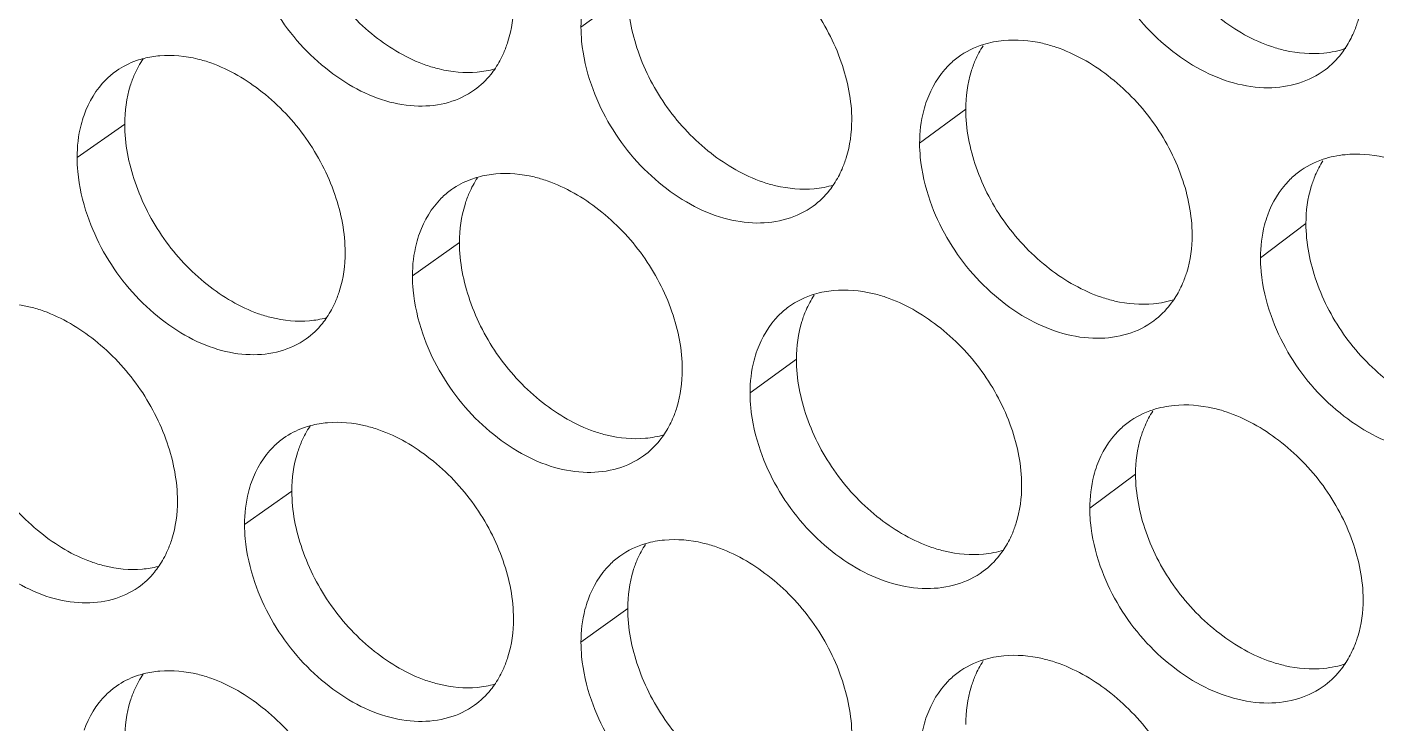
# Model space of a CAD drawing. Header units: millimetres. Extents: x 1177 to 4147, y 93 to 2194.
# Drawn here: x 2652.35 to 2669.62, y 949.76 to 958.67 of the extents above; entities that cross this region are included whole.
import ezdxf

# ---------------------------------------------------------------- set-up
doc = ezdxf.new("R2010")
doc.units = ezdxf.units.MM
doc.header["$LTSCALE"] = 0.1
doc.layers.get('0').update_dxf_attribs({"lineweight": 13})
doc.layers.add('标注', color=251, linetype='Continuous', lineweight=9)

# ---------------------------------------------------------------- blocks, each defined once
blk = doc.blocks.new('02')
at = {"layer": '标注'}
for p, q in [((4569.187, 961.412), (4568.333, 960.795)), ((4575.368, 959.292), (4574.525, 958.671)), ((4559.99, 959.021), (4559.119, 958.41)), ((4559.99, 959.021), (4559.119, 958.41)), ((4581.589, 957.201), (4580.758, 956.577)), ((4566.111, 956.858), (4565.251, 956.243)), ((4566.111, 956.858), (4565.251, 956.243)), ((4572.272, 954.723), (4571.424, 954.105)), ((4572.272, 954.723), (4571.424, 954.105)), ((4578.474, 952.618), (4577.637, 951.996)), ((4578.474, 952.618), (4577.637, 951.996)), ((4563.046, 952.311), (4562.18, 951.698)), ((4569.187, 950.162), (4568.333, 949.545))]:
    blk.add_line(p, q, dxfattribs=at)
for points, knots in [([(4578.474, 963.868), (4578.474, 963.509), (4578.624, 962.765), (4579.159, 961.752), (4579.958, 960.929), (4580.622, 960.55), (4580.965, 960.436)], [0, 0, 0, 0, 0.240273, 0.498452, 0.757602, 1, 1, 1, 1]), ([(4563.046, 963.561), (4563.046, 963.201), (4563.194, 962.456), (4563.719, 961.438), (4564.504, 960.606), (4565.158, 960.218), (4565.497, 960.099)], [0, 0, 0, 0, 0.241011, 0.499941, 0.759002, 1, 1, 1, 1]), ([(4573.284, 959.094), (4573.284, 959.453), (4573.133, 960.198), (4572.601, 961.212), (4571.806, 962.039), (4571.146, 962.423), (4570.805, 962.54)], [0, 0, 0, 0, 0.24041, 0.498878, 0.758134, 1, 1, 1, 1]), ([(4577.829, 962.187), (4577.99, 961.727), (4578.368, 961.074), (4579.064, 960.395), (4579.812, 959.884), (4580.663, 959.626), (4581.458, 959.737), (4581.797, 959.905), (4581.94, 960.013)], [0, 0, 0, 0, 0.276999, 0.416207, 0.550378, 0.790192, 0.897861, 1, 1, 1, 1]), ([(4562.369, 961.888), (4562.526, 961.43), (4562.893, 960.779), (4563.57, 960.093), (4564.139, 959.689), (4564.74, 959.424), (4565.343, 959.323), (4565.908, 959.386), (4566.244, 959.542), (4566.386, 959.645)], [0, 0, 0, 0, 0.278313, 0.417788, 0.551922, 0.677197, 0.792453, 0.899064, 1, 1, 1, 1]), ([(4568.462, 961.574), (4568.441, 961.514), (4568.363, 961.262), (4568.333, 960.996), (4568.333, 960.795)], [0, 0, 0, 0, 0.240311, 1, 1, 1, 1]), ([(4582.462, 960.695), (4582.491, 960.762), (4582.594, 961.045), (4582.635, 961.35), (4582.635, 961.579)], [0, 0, 0, 0, 0.23972, 1, 1, 1, 1]), ([(4569.187, 961.412), (4569.187, 961.053), (4569.336, 960.307), (4569.865, 959.292), (4570.656, 958.464), (4571.314, 958.079), (4571.654, 957.962)], [0, 0, 0, 0, 0.240713, 0.499341, 0.758439, 1, 1, 1, 1]), ([(4566.92, 960.322), (4566.949, 960.389), (4567.057, 960.678), (4567.099, 960.989), (4567.099, 961.224)], [0, 0, 0, 0, 0.238828, 1, 1, 1, 1]), ([(4568.333, 960.795), (4568.333, 960.709), (4568.35, 960.349), (4568.433, 959.994), (4568.523, 959.736)], [0, 0, 0, 0, 0.240008, 1, 1, 1, 1]), ([(4577.014, 960.428), (4576.934, 960.455), (4576.625, 960.543), (4576.297, 960.571), (4576.062, 960.549)], [0, 0, 0, 0, 0.262879, 1, 1, 1, 1]), ([(4579.508, 956.993), (4579.508, 957.352), (4579.357, 958.097), (4578.821, 959.109), (4578.02, 959.933), (4577.357, 960.313), (4577.014, 960.428)], [0, 0, 0, 0, 0.240116, 0.498284, 0.757575, 1, 1, 1, 1]), ([(4580.965, 960.436), (4581.045, 960.409), (4581.355, 960.322), (4581.682, 960.296), (4581.918, 960.319)], [0, 0, 0, 0, 0.262546, 1, 1, 1, 1]), ([(4581.94, 960.013), (4582.053, 960.098), (4582.189, 960.235), (4582.297, 960.39), (4582.323, 960.431)], [0, 0, 0, 0, 0.745908, 1, 1, 1, 1]), ([(4560.343, 960.222), (4560.297, 960.21), (4560.119, 960.157), (4559.95, 960.073), (4559.837, 959.994)], [0, 0, 0, 0, 0.254587, 1, 1, 1, 1]), ([(4560.343, 960.222), (4560.297, 960.21), (4560.119, 960.157), (4559.95, 960.073), (4559.837, 959.994)], [0, 0, 0, 0, 0.254587, 1, 1, 1, 1]), ([(4561.567, 960.138), (4561.488, 960.166), (4561.185, 960.257), (4560.862, 960.289), (4560.63, 960.269)], [0, 0, 0, 0, 0.263544, 1, 1, 1, 1]), ([(4561.567, 960.138), (4561.488, 960.166), (4561.185, 960.257), (4560.862, 960.289), (4560.63, 960.269)], [0, 0, 0, 0, 0.263544, 1, 1, 1, 1]), ([(4564.021, 956.674), (4564.021, 957.033), (4563.872, 957.779), (4563.346, 958.796), (4562.56, 959.629), (4561.905, 960.018), (4561.567, 960.138)], [0, 0, 0, 0, 0.240859, 0.499781, 0.758983, 1, 1, 1, 1]), ([(4564.021, 956.674), (4564.021, 957.033), (4563.872, 957.779), (4563.346, 958.796), (4562.56, 959.629), (4561.905, 960.018), (4561.567, 960.138)], [0, 0, 0, 0, 0.240859, 0.499781, 0.758983, 1, 1, 1, 1]), ([(4565.497, 960.099), (4565.576, 960.072), (4565.88, 959.981), (4566.203, 959.951), (4566.435, 959.971)], [0, 0, 0, 0, 0.263197, 1, 1, 1, 1]), ([(4575.228, 960.243), (4575.163, 960.196), (4574.915, 959.979), (4574.741, 959.685), (4574.657, 959.452)], [0, 0, 0, 0, 0.244191, 1, 1, 1, 1]), ([(4575.542, 960.183), (4575.514, 960.116), (4575.409, 959.83), (4575.368, 959.523), (4575.368, 959.292)], [0, 0, 0, 0, 0.239294, 1, 1, 1, 1]), ([(4559.837, 959.994), (4559.77, 959.946), (4559.511, 959.729), (4559.332, 959.426), (4559.246, 959.186)], [0, 0, 0, 0, 0.243319, 1, 1, 1, 1]), ([(4559.837, 959.994), (4559.77, 959.946), (4559.511, 959.729), (4559.332, 959.426), (4559.246, 959.186)], [0, 0, 0, 0, 0.243319, 1, 1, 1, 1]), ([(4560.17, 959.928), (4560.14, 959.861), (4560.032, 959.57), (4559.99, 959.257), (4559.99, 959.021)], [0, 0, 0, 0, 0.238392, 1, 1, 1, 1]), ([(4560.17, 959.928), (4560.14, 959.861), (4560.032, 959.57), (4559.99, 959.257), (4559.99, 959.021)], [0, 0, 0, 0, 0.238392, 1, 1, 1, 1]), ([(4566.386, 959.645), (4566.498, 959.725), (4566.634, 959.855), (4566.742, 960.005), (4566.769, 960.044)], [0, 0, 0, 0, 0.745717, 1, 1, 1, 1]), ([(4568.523, 959.736), (4568.682, 959.277), (4569.053, 958.625), (4569.737, 957.942), (4570.312, 957.541), (4570.92, 957.28), (4571.528, 957.185), (4572.098, 957.254), (4572.435, 957.415), (4572.578, 957.52)], [0, 0, 0, 0, 0.277575, 0.416837, 0.550884, 0.676215, 0.791695, 0.898653, 1, 1, 1, 1]), ([(4574.657, 959.452), (4574.635, 959.392), (4574.557, 959.139), (4574.525, 958.872), (4574.525, 958.671)], [0, 0, 0, 0, 0.240519, 1, 1, 1, 1]), ([(4559.246, 959.186), (4559.225, 959.126), (4559.149, 958.875), (4559.119, 958.61), (4559.119, 958.41)], [0, 0, 0, 0, 0.240003, 1, 1, 1, 1]), ([(4559.246, 959.186), (4559.225, 959.126), (4559.149, 958.875), (4559.119, 958.61), (4559.119, 958.41)], [0, 0, 0, 0, 0.240003, 1, 1, 1, 1]), ([(4575.368, 959.292), (4575.368, 958.933), (4575.518, 958.188), (4576.051, 957.175), (4576.847, 956.35), (4577.509, 955.969), (4577.852, 955.854)], [0, 0, 0, 0, 0.240418, 0.498747, 0.75788, 1, 1, 1, 1]), ([(4559.99, 959.021), (4559.99, 958.661), (4560.138, 957.915), (4560.661, 956.897), (4561.443, 956.063), (4562.096, 955.674), (4562.434, 955.554)], [0, 0, 0, 0, 0.241162, 0.500244, 0.759286, 1, 1, 1, 1]), ([(4559.99, 959.021), (4559.99, 958.661), (4560.138, 957.915), (4560.661, 956.897), (4561.443, 956.063), (4562.096, 955.674), (4562.434, 955.554)], [0, 0, 0, 0, 0.241162, 0.500244, 0.759286, 1, 1, 1, 1]), ([(4573.107, 958.199), (4573.136, 958.266), (4573.242, 958.553), (4573.284, 958.862), (4573.284, 959.094)], [0, 0, 0, 0, 0.239188, 1, 1, 1, 1]), ([(4574.525, 958.671), (4574.525, 958.585), (4574.543, 958.226), (4574.627, 957.871), (4574.717, 957.613)], [0, 0, 0, 0, 0.240096, 1, 1, 1, 1]), ([(4559.119, 958.41), (4559.119, 958.324), (4559.136, 957.964), (4559.219, 957.608), (4559.307, 957.349)], [0, 0, 0, 0, 0.239878, 1, 1, 1, 1]), ([(4559.119, 958.41), (4559.119, 958.324), (4559.136, 957.964), (4559.219, 957.608), (4559.307, 957.349)], [0, 0, 0, 0, 0.239878, 1, 1, 1, 1]), ([(4583.262, 958.345), (4583.181, 958.372), (4582.87, 958.459), (4582.541, 958.485), (4582.304, 958.461)], [0, 0, 0, 0, 0.262621, 1, 1, 1, 1]), ([(4567.715, 957.982), (4567.636, 958.01), (4567.331, 958.1), (4567.006, 958.13), (4566.773, 958.109)], [0, 0, 0, 0, 0.263274, 1, 1, 1, 1]), ([(4567.715, 957.982), (4567.636, 958.01), (4567.331, 958.1), (4567.006, 958.13), (4566.773, 958.109)], [0, 0, 0, 0, 0.263274, 1, 1, 1, 1]), ([(4581.453, 958.143), (4581.39, 958.095), (4581.146, 957.88), (4580.974, 957.589), (4580.89, 957.359)], [0, 0, 0, 0, 0.244516, 1, 1, 1, 1]), ([(4566.453, 958.052), (4566.409, 958.04), (4566.236, 957.985), (4566.073, 957.901), (4565.963, 957.822)], [0, 0, 0, 0, 0.254263, 1, 1, 1, 1]), ([(4566.453, 958.052), (4566.409, 958.04), (4566.236, 957.985), (4566.073, 957.901), (4565.963, 957.822)], [0, 0, 0, 0, 0.254263, 1, 1, 1, 1]), ([(4570.186, 954.53), (4570.186, 954.889), (4570.036, 955.635), (4569.506, 956.65), (4568.714, 957.478), (4568.056, 957.864), (4567.715, 957.982)], [0, 0, 0, 0, 0.240558, 0.499178, 0.758416, 1, 1, 1, 1]), ([(4570.186, 954.53), (4570.186, 954.889), (4570.036, 955.635), (4569.506, 956.65), (4568.714, 957.478), (4568.056, 957.864), (4567.715, 957.982)], [0, 0, 0, 0, 0.240558, 0.499178, 0.758416, 1, 1, 1, 1]), ([(4571.654, 957.962), (4571.734, 957.935), (4572.04, 957.846), (4572.365, 957.817), (4572.599, 957.839)], [0, 0, 0, 0, 0.262933, 1, 1, 1, 1]), ([(4572.578, 957.52), (4572.69, 957.602), (4572.826, 957.735), (4572.934, 957.887), (4572.96, 957.926)], [0, 0, 0, 0, 0.745795, 1, 1, 1, 1]), ([(4581.761, 958.084), (4581.733, 958.018), (4581.63, 957.735), (4581.589, 957.43), (4581.589, 957.201)], [0, 0, 0, 0, 0.239648, 1, 1, 1, 1]), ([(4565.963, 957.822), (4565.897, 957.775), (4565.643, 957.558), (4565.465, 957.258), (4565.38, 957.02)], [0, 0, 0, 0, 0.243679, 1, 1, 1, 1]), ([(4565.963, 957.822), (4565.897, 957.775), (4565.643, 957.558), (4565.465, 957.258), (4565.38, 957.02)], [0, 0, 0, 0, 0.243679, 1, 1, 1, 1]), ([(4566.289, 957.759), (4566.26, 957.691), (4566.153, 957.403), (4566.111, 957.092), (4566.111, 956.858)], [0, 0, 0, 0, 0.238756, 1, 1, 1, 1]), ([(4566.289, 957.759), (4566.26, 957.691), (4566.153, 957.403), (4566.111, 957.092), (4566.111, 956.858)], [0, 0, 0, 0, 0.238756, 1, 1, 1, 1]), ([(4574.717, 957.613), (4574.878, 957.153), (4575.253, 956.501), (4575.946, 955.82), (4576.689, 955.307), (4577.536, 955.046), (4578.328, 955.152), (4578.666, 955.317), (4578.809, 955.424)], [0, 0, 0, 0, 0.277359, 0.41667, 0.550882, 0.790562, 0.898061, 1, 1, 1, 1]), ([(4559.307, 957.349), (4559.464, 956.892), (4559.828, 956.241), (4560.501, 955.554), (4561.067, 955.149), (4561.665, 954.882), (4562.265, 954.778), (4562.829, 954.838), (4563.163, 954.992), (4563.306, 955.093)], [0, 0, 0, 0, 0.278686, 0.418268, 0.552446, 0.677694, 0.792838, 0.899272, 1, 1, 1, 1]), ([(4559.307, 957.349), (4559.464, 956.892), (4559.828, 956.241), (4560.501, 955.554), (4561.067, 955.149), (4561.665, 954.882), (4562.265, 954.778), (4562.829, 954.838), (4563.163, 954.992), (4563.306, 955.093)], [0, 0, 0, 0, 0.278686, 0.418268, 0.552446, 0.677694, 0.792838, 0.899272, 1, 1, 1, 1]), ([(4580.89, 957.359), (4580.868, 957.299), (4580.789, 957.046), (4580.758, 956.778), (4580.758, 956.577)], [0, 0, 0, 0, 0.240728, 1, 1, 1, 1]), ([(4581.589, 957.201), (4581.589, 956.843), (4581.74, 956.098), (4582.276, 955.087), (4583.078, 954.265), (4583.744, 953.889), (4584.088, 953.775)], [0, 0, 0, 0, 0.240129, 0.498159, 0.757326, 1, 1, 1, 1]), ([(4565.38, 957.02), (4565.359, 956.961), (4565.282, 956.709), (4565.251, 956.443), (4565.251, 956.243)], [0, 0, 0, 0, 0.240208, 1, 1, 1, 1]), ([(4565.38, 957.02), (4565.359, 956.961), (4565.282, 956.709), (4565.251, 956.443), (4565.251, 956.243)], [0, 0, 0, 0, 0.240208, 1, 1, 1, 1]), ([(4579.334, 956.106), (4579.363, 956.172), (4579.467, 956.457), (4579.508, 956.763), (4579.508, 956.993)], [0, 0, 0, 0, 0.239544, 1, 1, 1, 1]), ([(4563.842, 955.769), (4563.871, 955.837), (4563.979, 956.126), (4564.021, 956.439), (4564.021, 956.674)], [0, 0, 0, 0, 0.238646, 1, 1, 1, 1]), ([(4563.842, 955.769), (4563.871, 955.837), (4563.979, 956.126), (4564.021, 956.439), (4564.021, 956.674)], [0, 0, 0, 0, 0.238646, 1, 1, 1, 1]), ([(4566.111, 956.858), (4566.111, 956.499), (4566.26, 955.753), (4566.787, 954.737), (4567.575, 953.906), (4568.231, 953.52), (4568.571, 953.402)], [0, 0, 0, 0, 0.240862, 0.49964, 0.75872, 1, 1, 1, 1]), ([(4566.111, 956.858), (4566.111, 956.499), (4566.26, 955.753), (4566.787, 954.737), (4567.575, 953.906), (4568.231, 953.52), (4568.571, 953.402)], [0, 0, 0, 0, 0.240862, 0.49964, 0.75872, 1, 1, 1, 1]), ([(4580.758, 956.577), (4580.758, 956.491), (4580.776, 956.131), (4580.86, 955.777), (4580.951, 955.519)], [0, 0, 0, 0, 0.240186, 1, 1, 1, 1]), ([(4565.251, 956.243), (4565.251, 956.157), (4565.269, 955.797), (4565.352, 955.442), (4565.441, 955.183)], [0, 0, 0, 0, 0.239965, 1, 1, 1, 1]), ([(4565.251, 956.243), (4565.251, 956.157), (4565.269, 955.797), (4565.352, 955.442), (4565.441, 955.183)], [0, 0, 0, 0, 0.239965, 1, 1, 1, 1]), ([(4573.904, 955.856), (4573.825, 955.883), (4573.517, 955.971), (4573.19, 956), (4572.955, 955.978)], [0, 0, 0, 0, 0.263009, 1, 1, 1, 1]), ([(4573.904, 955.856), (4573.825, 955.883), (4573.517, 955.971), (4573.19, 956), (4572.955, 955.978)], [0, 0, 0, 0, 0.263009, 1, 1, 1, 1]), ([(4558.508, 955.602), (4558.429, 955.63), (4558.127, 955.722), (4557.806, 955.754), (4557.574, 955.735)], [0, 0, 0, 0, 0.263682, 1, 1, 1, 1]), ([(4572.13, 955.679), (4572.065, 955.631), (4571.814, 955.415), (4571.639, 955.119), (4571.554, 954.884)], [0, 0, 0, 0, 0.244024, 1, 1, 1, 1]), ([(4572.13, 955.679), (4572.065, 955.631), (4571.814, 955.415), (4571.639, 955.119), (4571.554, 954.884)], [0, 0, 0, 0, 0.244024, 1, 1, 1, 1]), ([(4576.391, 952.415), (4576.391, 952.774), (4576.24, 953.519), (4575.706, 954.532), (4574.908, 955.357), (4574.247, 955.739), (4573.904, 955.856)], [0, 0, 0, 0, 0.240262, 0.49858, 0.757854, 1, 1, 1, 1]), ([(4576.391, 952.415), (4576.391, 952.774), (4576.24, 953.519), (4575.706, 954.532), (4574.908, 955.357), (4574.247, 955.739), (4573.904, 955.856)], [0, 0, 0, 0, 0.240262, 0.49858, 0.757854, 1, 1, 1, 1]), ([(4577.852, 955.854), (4577.931, 955.827), (4578.24, 955.739), (4578.567, 955.712), (4578.802, 955.735)], [0, 0, 0, 0, 0.262674, 1, 1, 1, 1]), ([(4578.809, 955.424), (4578.922, 955.509), (4579.058, 955.644), (4579.166, 955.798), (4579.192, 955.839)], [0, 0, 0, 0, 0.74587, 1, 1, 1, 1]), ([(4560.954, 952.132), (4560.954, 952.491), (4560.805, 953.238), (4560.281, 954.255), (4559.498, 955.09), (4558.846, 955.481), (4558.508, 955.602)], [0, 0, 0, 0, 0.241011, 0.500085, 0.759268, 1, 1, 1, 1]), ([(4562.434, 955.554), (4562.512, 955.526), (4562.815, 955.435), (4563.137, 955.404), (4563.369, 955.424)], [0, 0, 0, 0, 0.263331, 1, 1, 1, 1]), ([(4562.434, 955.554), (4562.512, 955.526), (4562.815, 955.435), (4563.137, 955.404), (4563.369, 955.424)], [0, 0, 0, 0, 0.263331, 1, 1, 1, 1]), ([(4563.306, 955.093), (4563.418, 955.172), (4563.553, 955.302), (4563.662, 955.45), (4563.688, 955.489)], [0, 0, 0, 0, 0.745677, 1, 1, 1, 1]), ([(4563.306, 955.093), (4563.418, 955.172), (4563.553, 955.302), (4563.662, 955.45), (4563.688, 955.489)], [0, 0, 0, 0, 0.745677, 1, 1, 1, 1]), ([(4572.448, 955.617), (4572.419, 955.55), (4572.314, 955.264), (4572.272, 954.955), (4572.272, 954.723)], [0, 0, 0, 0, 0.239116, 1, 1, 1, 1]), ([(4572.448, 955.617), (4572.419, 955.55), (4572.314, 955.264), (4572.272, 954.955), (4572.272, 954.723)], [0, 0, 0, 0, 0.239116, 1, 1, 1, 1]), ([(4580.951, 955.519), (4581.113, 955.059), (4581.493, 954.405), (4582.193, 953.727), (4582.945, 953.218), (4583.801, 952.964), (4584.598, 953.079), (4584.937, 953.249), (4585.081, 953.359)], [0, 0, 0, 0, 0.27664, 0.415747, 0.549878, 0.789826, 0.897663, 1, 1, 1, 1]), ([(4565.441, 955.183), (4565.599, 954.725), (4565.968, 954.073), (4566.648, 953.389), (4567.221, 952.986), (4567.825, 952.723), (4568.43, 952.626), (4568.998, 952.692), (4569.334, 952.85), (4569.477, 952.953)], [0, 0, 0, 0, 0.277943, 0.417311, 0.551401, 0.676704, 0.792073, 0.898857, 1, 1, 1, 1]), ([(4565.441, 955.183), (4565.599, 954.725), (4565.968, 954.073), (4566.648, 953.389), (4567.221, 952.986), (4567.825, 952.723), (4568.43, 952.626), (4568.998, 952.692), (4569.334, 952.85), (4569.477, 952.953)], [0, 0, 0, 0, 0.277943, 0.417311, 0.551401, 0.676704, 0.792073, 0.898857, 1, 1, 1, 1]), ([(4571.554, 954.884), (4571.533, 954.824), (4571.455, 954.572), (4571.424, 954.305), (4571.424, 954.105)], [0, 0, 0, 0, 0.240415, 1, 1, 1, 1]), ([(4571.554, 954.884), (4571.533, 954.824), (4571.455, 954.572), (4571.424, 954.305), (4571.424, 954.105)], [0, 0, 0, 0, 0.240415, 1, 1, 1, 1]), ([(4572.272, 954.723), (4572.272, 954.364), (4572.422, 953.619), (4572.953, 952.605), (4573.746, 951.778), (4574.407, 951.396), (4574.748, 951.28)], [0, 0, 0, 0, 0.240565, 0.499043, 0.758159, 1, 1, 1, 1]), ([(4572.272, 954.723), (4572.272, 954.364), (4572.422, 953.619), (4572.953, 952.605), (4573.746, 951.778), (4574.407, 951.396), (4574.748, 951.28)], [0, 0, 0, 0, 0.240565, 0.499043, 0.758159, 1, 1, 1, 1]), ([(4556.945, 954.488), (4556.945, 954.129), (4557.093, 953.382), (4557.613, 952.363), (4558.393, 951.528), (4559.043, 951.136), (4559.38, 951.015)], [0, 0, 0, 0, 0.241314, 0.500547, 0.759571, 1, 1, 1, 1]), ([(4570.009, 953.632), (4570.038, 953.699), (4570.144, 953.987), (4570.186, 954.297), (4570.186, 954.53)], [0, 0, 0, 0, 0.239008, 1, 1, 1, 1]), ([(4570.009, 953.632), (4570.038, 953.699), (4570.144, 953.987), (4570.186, 954.297), (4570.186, 954.53)], [0, 0, 0, 0, 0.239008, 1, 1, 1, 1]), ([(4571.424, 954.105), (4571.424, 954.018), (4571.442, 953.659), (4571.525, 953.304), (4571.615, 953.046)], [0, 0, 0, 0, 0.240052, 1, 1, 1, 1]), ([(4571.424, 954.105), (4571.424, 954.018), (4571.442, 953.659), (4571.525, 953.304), (4571.615, 953.046)], [0, 0, 0, 0, 0.240052, 1, 1, 1, 1]), ([(4580.133, 953.758), (4580.053, 953.785), (4579.743, 953.872), (4579.414, 953.899), (4579.178, 953.876)], [0, 0, 0, 0, 0.262749, 1, 1, 1, 1]), ([(4580.133, 953.758), (4580.053, 953.785), (4579.743, 953.872), (4579.414, 953.899), (4579.178, 953.876)], [0, 0, 0, 0, 0.262749, 1, 1, 1, 1]), ([(4582.635, 950.329), (4582.635, 950.688), (4582.483, 951.433), (4581.945, 952.444), (4581.142, 953.265), (4580.477, 953.643), (4580.133, 953.758)], [0, 0, 0, 0, 0.239971, 0.497989, 0.757297, 1, 1, 1, 1]), ([(4582.635, 950.329), (4582.635, 950.688), (4582.483, 951.433), (4581.945, 952.444), (4581.142, 953.265), (4580.477, 953.643), (4580.133, 953.758)], [0, 0, 0, 0, 0.239971, 0.497989, 0.757297, 1, 1, 1, 1]), ([(4563.393, 953.509), (4563.348, 953.497), (4563.173, 953.443), (4563.007, 953.358), (4562.895, 953.279)], [0, 0, 0, 0, 0.254423, 1, 1, 1, 1]), ([(4564.636, 953.432), (4564.557, 953.459), (4564.253, 953.55), (4563.929, 953.581), (4563.696, 953.561)], [0, 0, 0, 0, 0.263409, 1, 1, 1, 1]), ([(4567.099, 949.974), (4567.099, 950.332), (4566.949, 951.078), (4566.421, 952.094), (4565.632, 952.925), (4564.976, 953.312), (4564.636, 953.432)], [0, 0, 0, 0, 0.240708, 0.499479, 0.758699, 1, 1, 1, 1]), ([(4578.336, 953.565), (4578.272, 953.517), (4578.026, 953.301), (4577.853, 953.008), (4577.768, 952.777)], [0, 0, 0, 0, 0.244355, 1, 1, 1, 1]), ([(4578.336, 953.565), (4578.272, 953.517), (4578.026, 953.301), (4577.853, 953.008), (4577.768, 952.777)], [0, 0, 0, 0, 0.244355, 1, 1, 1, 1]), ([(4578.647, 953.505), (4578.618, 953.438), (4578.515, 953.154), (4578.474, 952.848), (4578.474, 952.618)], [0, 0, 0, 0, 0.239472, 1, 1, 1, 1]), ([(4578.647, 953.505), (4578.618, 953.438), (4578.515, 953.154), (4578.474, 952.848), (4578.474, 952.618)], [0, 0, 0, 0, 0.239472, 1, 1, 1, 1]), ([(4562.895, 953.279), (4562.829, 953.232), (4562.572, 953.015), (4562.393, 952.713), (4562.308, 952.474)], [0, 0, 0, 0, 0.243501, 1, 1, 1, 1]), ([(4563.224, 953.215), (4563.195, 953.147), (4563.088, 952.858), (4563.046, 952.545), (4563.046, 952.311)], [0, 0, 0, 0, 0.238574, 1, 1, 1, 1]), ([(4568.571, 953.402), (4568.65, 953.375), (4568.955, 953.285), (4569.279, 953.255), (4569.512, 953.276)], [0, 0, 0, 0, 0.263064, 1, 1, 1, 1]), ([(4568.571, 953.402), (4568.65, 953.375), (4568.955, 953.285), (4569.279, 953.255), (4569.512, 953.276)], [0, 0, 0, 0, 0.263064, 1, 1, 1, 1]), ([(4569.477, 952.953), (4569.589, 953.035), (4569.725, 953.166), (4569.833, 953.317), (4569.859, 953.356)], [0, 0, 0, 0, 0.745756, 1, 1, 1, 1]), ([(4569.477, 952.953), (4569.589, 953.035), (4569.725, 953.166), (4569.833, 953.317), (4569.859, 953.356)], [0, 0, 0, 0, 0.745756, 1, 1, 1, 1]), ([(4571.615, 953.046), (4571.775, 952.586), (4572.148, 951.934), (4572.837, 951.252), (4573.576, 950.738), (4574.419, 950.473), (4575.208, 950.574), (4575.545, 950.738), (4575.689, 950.843)], [0, 0, 0, 0, 0.277722, 0.417137, 0.551389, 0.790935, 0.898263, 1, 1, 1, 1]), ([(4571.615, 953.046), (4571.775, 952.586), (4572.148, 951.934), (4572.837, 951.252), (4573.576, 950.738), (4574.419, 950.473), (4575.208, 950.574), (4575.545, 950.738), (4575.689, 950.843)], [0, 0, 0, 0, 0.277722, 0.417137, 0.551389, 0.790935, 0.898263, 1, 1, 1, 1]), ([(4556.256, 952.818), (4556.412, 952.361), (4556.774, 951.711), (4557.443, 951.023), (4558.006, 950.616), (4558.601, 950.347), (4559.198, 950.241), (4559.76, 950.297), (4560.093, 950.449), (4560.235, 950.549)], [0, 0, 0, 0, 0.27906, 0.418751, 0.552974, 0.678194, 0.793225, 0.899482, 1, 1, 1, 1]), ([(4577.768, 952.777), (4577.747, 952.717), (4577.668, 952.464), (4577.637, 952.197), (4577.637, 951.996)], [0, 0, 0, 0, 0.240623, 1, 1, 1, 1]), ([(4577.768, 952.777), (4577.747, 952.717), (4577.668, 952.464), (4577.637, 952.197), (4577.637, 951.996)], [0, 0, 0, 0, 0.240623, 1, 1, 1, 1]), ([(4562.308, 952.474), (4562.287, 952.415), (4562.21, 952.163), (4562.18, 951.898), (4562.18, 951.698)], [0, 0, 0, 0, 0.240105, 1, 1, 1, 1]), ([(4578.474, 952.618), (4578.474, 952.259), (4578.624, 951.515), (4579.159, 950.502), (4579.958, 949.679), (4580.622, 949.3), (4580.965, 949.186)], [0, 0, 0, 0, 0.240273, 0.498452, 0.757602, 1, 1, 1, 1]), ([(4578.474, 952.618), (4578.474, 952.259), (4578.624, 951.515), (4579.159, 950.502), (4579.958, 949.679), (4580.622, 949.3), (4580.965, 949.186)], [0, 0, 0, 0, 0.240273, 0.498452, 0.757602, 1, 1, 1, 1]), ([(4563.046, 952.311), (4563.046, 951.951), (4563.194, 951.206), (4563.719, 950.188), (4564.504, 949.356), (4565.158, 948.968), (4565.497, 948.849)], [0, 0, 0, 0, 0.241011, 0.499941, 0.759002, 1, 1, 1, 1]), ([(4576.216, 951.524), (4576.245, 951.591), (4576.35, 951.876), (4576.391, 952.184), (4576.391, 952.415)], [0, 0, 0, 0, 0.239367, 1, 1, 1, 1]), ([(4576.216, 951.524), (4576.245, 951.591), (4576.35, 951.876), (4576.391, 952.184), (4576.391, 952.415)], [0, 0, 0, 0, 0.239367, 1, 1, 1, 1]), ([(4560.773, 951.224), (4560.803, 951.291), (4560.912, 951.582), (4560.954, 951.896), (4560.954, 952.132)], [0, 0, 0, 0, 0.238464, 1, 1, 1, 1]), ([(4577.637, 951.996), (4577.637, 951.909), (4577.655, 951.55), (4577.739, 951.195), (4577.829, 950.937)], [0, 0, 0, 0, 0.240141, 1, 1, 1, 1]), ([(4577.637, 951.996), (4577.637, 951.909), (4577.655, 951.55), (4577.739, 951.195), (4577.829, 950.937)], [0, 0, 0, 0, 0.240141, 1, 1, 1, 1]), ([(4562.18, 951.698), (4562.18, 951.612), (4562.198, 951.252), (4562.28, 950.896), (4562.369, 950.638)], [0, 0, 0, 0, 0.239921, 1, 1, 1, 1]), ([(4570.805, 951.29), (4570.725, 951.318), (4570.419, 951.407), (4570.093, 951.436), (4569.859, 951.415)], [0, 0, 0, 0, 0.263141, 1, 1, 1, 1]), ([(4573.284, 947.844), (4573.284, 948.203), (4573.133, 948.948), (4572.601, 949.962), (4571.806, 950.789), (4571.146, 951.173), (4570.805, 951.29)], [0, 0, 0, 0, 0.24041, 0.498878, 0.758134, 1, 1, 1, 1]), ([(4574.748, 951.28), (4574.828, 951.253), (4575.135, 951.164), (4575.461, 951.136), (4575.695, 951.158)], [0, 0, 0, 0, 0.262803, 1, 1, 1, 1]), ([(4574.748, 951.28), (4574.828, 951.253), (4575.135, 951.164), (4575.461, 951.136), (4575.695, 951.158)], [0, 0, 0, 0, 0.262803, 1, 1, 1, 1]), ([(4575.689, 950.843), (4575.801, 950.927), (4575.937, 951.061), (4576.045, 951.214), (4576.071, 951.254)], [0, 0, 0, 0, 0.745833, 1, 1, 1, 1]), ([(4575.689, 950.843), (4575.801, 950.927), (4575.937, 951.061), (4576.045, 951.214), (4576.071, 951.254)], [0, 0, 0, 0, 0.745833, 1, 1, 1, 1]), ([(4559.38, 951.015), (4559.459, 950.988), (4559.76, 950.896), (4560.081, 950.864), (4560.312, 950.883)], [0, 0, 0, 0, 0.263467, 1, 1, 1, 1]), ([(4569.042, 951.122), (4568.976, 951.074), (4568.724, 950.858), (4568.547, 950.56), (4568.462, 950.324)], [0, 0, 0, 0, 0.243853, 1, 1, 1, 1]), ([(4569.363, 951.059), (4569.334, 950.992), (4569.228, 950.705), (4569.187, 950.395), (4569.187, 950.162)], [0, 0, 0, 0, 0.238936, 1, 1, 1, 1]), ([(4560.235, 950.549), (4560.347, 950.627), (4560.482, 950.755), (4560.591, 950.902), (4560.617, 950.941)], [0, 0, 0, 0, 0.745636, 1, 1, 1, 1]), ([(4577.829, 950.937), (4577.99, 950.477), (4578.368, 949.824), (4579.064, 949.145), (4579.812, 948.634), (4580.663, 948.376), (4581.458, 948.487), (4581.797, 948.655), (4581.94, 948.763)], [0, 0, 0, 0, 0.276999, 0.416207, 0.550378, 0.790192, 0.897861, 1, 1, 1, 1]), ([(4577.829, 950.937), (4577.99, 950.477), (4578.368, 949.824), (4579.064, 949.145), (4579.812, 948.634), (4580.663, 948.376), (4581.458, 948.487), (4581.797, 948.655), (4581.94, 948.763)], [0, 0, 0, 0, 0.276999, 0.416207, 0.550378, 0.790192, 0.897861, 1, 1, 1, 1]), ([(4562.369, 950.638), (4562.526, 950.18), (4562.893, 949.529), (4563.57, 948.843), (4564.139, 948.439), (4564.74, 948.174), (4565.343, 948.073), (4565.908, 948.136), (4566.244, 948.292), (4566.386, 948.395)], [0, 0, 0, 0, 0.278313, 0.417788, 0.551922, 0.677197, 0.792453, 0.899064, 1, 1, 1, 1]), ([(4568.462, 950.324), (4568.441, 950.264), (4568.363, 950.012), (4568.333, 949.746), (4568.333, 949.545)], [0, 0, 0, 0, 0.240311, 1, 1, 1, 1]), ([(4582.462, 949.445), (4582.491, 949.512), (4582.594, 949.795), (4582.635, 950.1), (4582.635, 950.329)], [0, 0, 0, 0, 0.23972, 1, 1, 1, 1]), ([(4582.462, 949.445), (4582.491, 949.512), (4582.594, 949.795), (4582.635, 950.1), (4582.635, 950.329)], [0, 0, 0, 0, 0.23972, 1, 1, 1, 1]), ([(4566.92, 949.072), (4566.949, 949.139), (4567.057, 949.428), (4567.099, 949.739), (4567.099, 949.974)], [0, 0, 0, 0, 0.238828, 1, 1, 1, 1]), ([(4569.187, 950.162), (4569.187, 949.803), (4569.336, 949.057), (4569.865, 948.042), (4570.656, 947.214), (4571.314, 946.829), (4571.654, 946.712)], [0, 0, 0, 0, 0.240713, 0.499341, 0.758439, 1, 1, 1, 1]), ([(4568.333, 949.545), (4568.333, 949.459), (4568.35, 949.099), (4568.433, 948.744), (4568.523, 948.486)], [0, 0, 0, 0, 0.240008, 1, 1, 1, 1]), ([(4577.014, 949.178), (4576.934, 949.205), (4576.625, 949.293), (4576.297, 949.321), (4576.062, 949.299)], [0, 0, 0, 0, 0.262879, 1, 1, 1, 1]), ([(4561.567, 948.888), (4561.488, 948.916), (4561.185, 949.007), (4560.862, 949.039), (4560.63, 949.019)], [0, 0, 0, 0, 0.263544, 1, 1, 1, 1]), ([(4575.228, 948.993), (4575.163, 948.946), (4574.915, 948.729), (4574.741, 948.435), (4574.657, 948.202)], [0, 0, 0, 0, 0.244191, 1, 1, 1, 1]), ([(4579.508, 945.743), (4579.508, 946.102), (4579.357, 946.847), (4578.821, 947.859), (4578.02, 948.683), (4577.357, 949.063), (4577.014, 949.178)], [0, 0, 0, 0, 0.240116, 0.498284, 0.757575, 1, 1, 1, 1]), ([(4580.965, 949.186), (4581.045, 949.159), (4581.355, 949.072), (4581.682, 949.046), (4581.918, 949.069)], [0, 0, 0, 0, 0.262546, 1, 1, 1, 1]), ([(4580.965, 949.186), (4581.045, 949.159), (4581.355, 949.072), (4581.682, 949.046), (4581.918, 949.069)], [0, 0, 0, 0, 0.262546, 1, 1, 1, 1]), ([(4581.94, 948.763), (4582.053, 948.848), (4582.189, 948.985), (4582.297, 949.14), (4582.323, 949.181)], [0, 0, 0, 0, 0.745908, 1, 1, 1, 1]), ([(4581.94, 948.763), (4582.053, 948.848), (4582.189, 948.985), (4582.297, 949.14), (4582.323, 949.181)], [0, 0, 0, 0, 0.745908, 1, 1, 1, 1]), ([(4559.837, 948.744), (4559.77, 948.696), (4559.511, 948.479), (4559.332, 948.176), (4559.246, 947.936)], [0, 0, 0, 0, 0.243319, 1, 1, 1, 1]), ([(4560.343, 948.972), (4560.297, 948.96), (4560.119, 948.907), (4559.95, 948.823), (4559.837, 948.744)], [0, 0, 0, 0, 0.254587, 1, 1, 1, 1]), ([(4564.021, 945.424), (4564.021, 945.783), (4563.872, 946.529), (4563.346, 947.546), (4562.56, 948.379), (4561.905, 948.768), (4561.567, 948.888)], [0, 0, 0, 0, 0.240859, 0.499781, 0.758983, 1, 1, 1, 1]), ([(4565.497, 948.849), (4565.576, 948.822), (4565.88, 948.731), (4566.203, 948.701), (4566.435, 948.721)], [0, 0, 0, 0, 0.263197, 1, 1, 1, 1]), ([(4566.386, 948.395), (4566.498, 948.475), (4566.634, 948.605), (4566.742, 948.755), (4566.769, 948.794)], [0, 0, 0, 0, 0.745717, 1, 1, 1, 1]), ([(4575.542, 948.933), (4575.514, 948.866), (4575.409, 948.58), (4575.368, 948.273), (4575.368, 948.042)], [0, 0, 0, 0, 0.239294, 1, 1, 1, 1]), ([(4560.17, 948.678), (4560.14, 948.611), (4560.032, 948.32), (4559.99, 948.007), (4559.99, 947.771)], [0, 0, 0, 0, 0.238392, 1, 1, 1, 1]), ([(4568.523, 948.486), (4568.682, 948.027), (4569.053, 947.375), (4569.737, 946.692), (4570.312, 946.291), (4570.92, 946.03), (4571.528, 945.935), (4572.098, 946.004), (4572.435, 946.165), (4572.578, 946.27)], [0, 0, 0, 0, 0.277575, 0.416837, 0.550884, 0.676215, 0.791695, 0.898653, 1, 1, 1, 1]), ([(4574.657, 948.202), (4574.635, 948.142), (4574.557, 947.889), (4574.525, 947.622), (4574.525, 947.421)], [0, 0, 0, 0, 0.240519, 1, 1, 1, 1])]:
    blk.add_open_spline(points, degree=3, knots=knots, dxfattribs=at)
for points in [[(4582.323, 960.431), (4582.377, 960.515), (4582.423, 960.604), (4582.462, 960.695)], [(4575.694, 960.476), (4575.528, 960.425), (4575.368, 960.346), (4575.228, 960.243)], [(4575.687, 960.454), (4575.631, 960.368), (4575.583, 960.277), (4575.542, 960.183)], [(4576.062, 960.549), (4575.937, 960.537), (4575.813, 960.513), (4575.694, 960.476)], [(4581.918, 960.319), (4582.054, 960.333), (4582.19, 960.36), (4582.32, 960.404)], [(4560.326, 960.212), (4560.266, 960.123), (4560.214, 960.027), (4560.17, 959.928)], [(4560.326, 960.212), (4560.266, 960.123), (4560.214, 960.027), (4560.17, 959.928)], [(4560.63, 960.269), (4560.533, 960.261), (4560.437, 960.246), (4560.343, 960.222)], [(4560.63, 960.269), (4560.533, 960.261), (4560.437, 960.246), (4560.343, 960.222)], [(4566.769, 960.044), (4566.827, 960.132), (4566.878, 960.225), (4566.92, 960.322)], [(4566.435, 959.971), (4566.543, 959.981), (4566.651, 960), (4566.756, 960.029)], [(4581.904, 958.377), (4581.743, 958.324), (4581.588, 958.245), (4581.453, 958.143)], [(4582.304, 958.461), (4582.168, 958.448), (4582.033, 958.42), (4581.904, 958.377)], [(4572.96, 957.926), (4573.017, 958.013), (4573.066, 958.104), (4573.107, 958.199)], [(4581.901, 958.35), (4581.847, 958.266), (4581.8, 958.177), (4581.761, 958.084)], [(4566.441, 958.038), (4566.382, 957.95), (4566.331, 957.856), (4566.289, 957.759)], [(4566.441, 958.038), (4566.382, 957.95), (4566.331, 957.856), (4566.289, 957.759)], [(4566.773, 958.109), (4566.665, 958.1), (4566.558, 958.081), (4566.453, 958.052)], [(4566.773, 958.109), (4566.665, 958.1), (4566.558, 958.081), (4566.453, 958.052)], [(4572.599, 957.839), (4572.718, 957.85), (4572.837, 957.872), (4572.952, 957.906)], [(4572.604, 955.911), (4572.435, 955.861), (4572.272, 955.783), (4572.13, 955.679)], [(4572.604, 955.911), (4572.435, 955.861), (4572.272, 955.783), (4572.13, 955.679)], [(4572.955, 955.978), (4572.837, 955.967), (4572.718, 955.945), (4572.604, 955.911)], [(4572.955, 955.978), (4572.837, 955.967), (4572.718, 955.945), (4572.604, 955.911)], [(4579.192, 955.839), (4579.247, 955.923), (4579.294, 956.013), (4579.334, 956.106)], [(4563.688, 955.489), (4563.747, 955.577), (4563.799, 955.672), (4563.842, 955.769)], [(4563.688, 955.489), (4563.747, 955.577), (4563.799, 955.672), (4563.842, 955.769)], [(4572.595, 955.891), (4572.538, 955.805), (4572.489, 955.712), (4572.448, 955.617)], [(4572.595, 955.891), (4572.538, 955.805), (4572.489, 955.712), (4572.448, 955.617)], [(4578.802, 955.735), (4578.932, 955.748), (4579.063, 955.773), (4579.187, 955.814)], [(4563.369, 955.424), (4563.471, 955.433), (4563.574, 955.45), (4563.673, 955.476)], [(4563.369, 955.424), (4563.471, 955.433), (4563.574, 955.45), (4563.673, 955.476)], [(4578.794, 953.798), (4578.631, 953.746), (4578.473, 953.667), (4578.336, 953.565)], [(4578.794, 953.798), (4578.631, 953.746), (4578.473, 953.667), (4578.336, 953.565)], [(4578.789, 953.773), (4578.734, 953.688), (4578.687, 953.598), (4578.647, 953.505)], [(4578.789, 953.773), (4578.734, 953.688), (4578.687, 953.598), (4578.647, 953.505)], [(4579.178, 953.876), (4579.048, 953.864), (4578.918, 953.838), (4578.794, 953.798)], [(4579.178, 953.876), (4579.048, 953.864), (4578.918, 953.838), (4578.794, 953.798)], [(4563.378, 953.497), (4563.319, 953.408), (4563.267, 953.313), (4563.224, 953.215)], [(4563.696, 953.561), (4563.594, 953.552), (4563.492, 953.535), (4563.393, 953.509)], [(4569.859, 953.356), (4569.917, 953.443), (4569.967, 953.536), (4570.009, 953.632)], [(4569.859, 953.356), (4569.917, 953.443), (4569.967, 953.536), (4570.009, 953.632)], [(4569.512, 953.276), (4569.626, 953.287), (4569.739, 953.307), (4569.849, 953.339)], [(4569.512, 953.276), (4569.626, 953.287), (4569.739, 953.307), (4569.849, 953.339)], [(4576.071, 951.254), (4576.127, 951.339), (4576.175, 951.43), (4576.216, 951.524)], [(4576.071, 951.254), (4576.127, 951.339), (4576.175, 951.43), (4576.216, 951.524)], [(4560.617, 950.941), (4560.678, 951.03), (4560.73, 951.125), (4560.773, 951.224)], [(4569.524, 951.353), (4569.352, 951.304), (4569.186, 951.226), (4569.042, 951.122)], [(4569.513, 951.336), (4569.455, 951.249), (4569.405, 951.155), (4569.363, 951.059)], [(4569.859, 951.415), (4569.746, 951.405), (4569.633, 951.385), (4569.524, 951.353)], [(4575.695, 951.158), (4575.82, 951.17), (4575.945, 951.194), (4576.064, 951.231)], [(4575.695, 951.158), (4575.82, 951.17), (4575.945, 951.194), (4576.064, 951.231)], [(4560.312, 950.883), (4560.409, 950.891), (4560.506, 950.907), (4560.601, 950.931)], [(4576.062, 949.299), (4575.937, 949.287), (4575.813, 949.263), (4575.694, 949.226)], [(4582.323, 949.181), (4582.377, 949.265), (4582.423, 949.354), (4582.462, 949.445)], [(4582.323, 949.181), (4582.377, 949.265), (4582.423, 949.354), (4582.462, 949.445)], [(4560.63, 949.019), (4560.533, 949.011), (4560.437, 948.996), (4560.343, 948.972)], [(4566.769, 948.794), (4566.827, 948.882), (4566.878, 948.975), (4566.92, 949.072)], [(4575.694, 949.226), (4575.528, 949.175), (4575.368, 949.096), (4575.228, 948.993)], [(4575.687, 949.204), (4575.631, 949.118), (4575.583, 949.027), (4575.542, 948.933)], [(4581.918, 949.069), (4582.054, 949.083), (4582.19, 949.11), (4582.32, 949.154)], [(4581.918, 949.069), (4582.054, 949.083), (4582.19, 949.11), (4582.32, 949.154)], [(4560.326, 948.962), (4560.266, 948.873), (4560.214, 948.777), (4560.17, 948.678)], [(4566.435, 948.721), (4566.543, 948.731), (4566.651, 948.75), (4566.756, 948.779)]]:
    blk.add_open_spline(points, degree=3, dxfattribs=at)

msp = doc.modelspace()

# ---------------------------------------------------------------- block references
at = {"xscale": 0.7, "yscale": 0.7, "zscale": 0.7}
msp.add_blockref('02', (-538.391, 286.112), dxfattribs=at)

doc.saveas('drawing.dxf')
